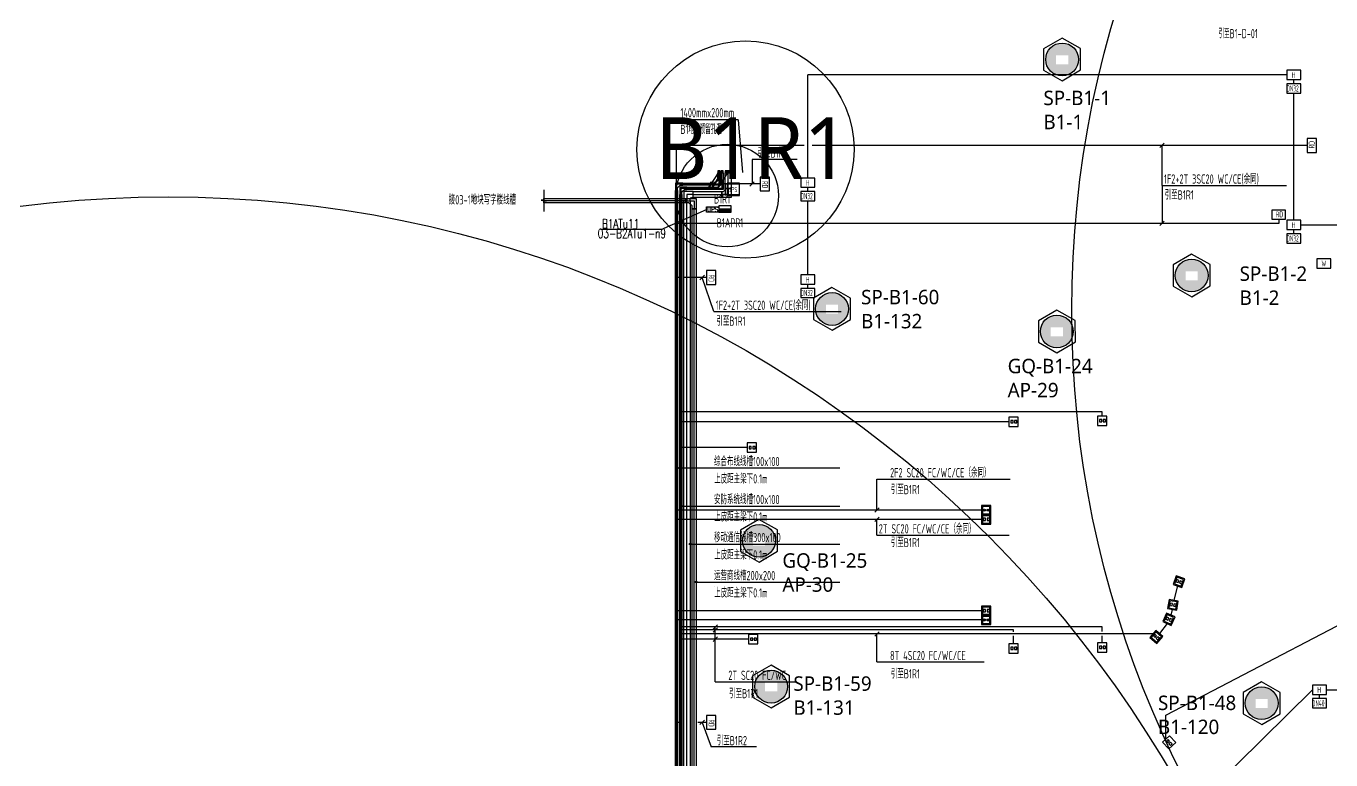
# Model space of a CAD drawing. Extents: x 0 to 3879896, y -114000 to 391286.
# Drawn here: x 1899607 to 1962917, y 270816 to 306426 of the extents above; entities that cross this region are included whole.
import ezdxf
from ezdxf.enums import TextEntityAlignment as Align

# ---------------------------------------------------------------- set-up
doc = ezdxf.new("R2010")
doc.units = 0
doc.header["$LTSCALE"] = 1000
doc.header["$MEASUREMENT"] = 0
doc.layers.get('0').update_dxf_attribs({"linetype": 'CONTINUOUS'})
for name, color, linetype in [('AE-EL-TXT', 3, 'CONTINUOUS'), ('AP', 7, 'CONTINUOUS'), ('A无产权', 5, 'CONTINUOUS'), ('CABLETRAY_DOTE', 5, 'CONTINUOUS'), ('CABLETRAY_WEAK', 6, 'CONTINUOUS'), ('e-LDZ2', 4, 'CONTINUOUS'), ('E-P-NL', 6, 'CONTINUOUS'), ('e-XDD', 7, 'CONTINUOUS'), ('T-BAS', 11, '485_LINE'), ('T-BSA TEXT', 7, '485_LINE'), ('T-C-CHANNELS', 30, 'CONTINUOUS'), ('T-I-CHANNELS', 2, 'CONTINUOUS'), ('T-METER DATA', 150, 'C_LINE'), ('T-R-INTEGRATE', 1, 'CONTINUOUS'), ('T-SYSTEM BLOCK', 4, 'CONTINUOUS'), ('T-TEXT', 7, 'CONTINUOUS'), ('T-TEXT-RD', 3, 'CONTINUOUS'), ('T-TL', 2, 'CONTINUOUS'), ('T-结构提条件', 252, 'CONTINUOUS'), ('T-铁塔', 3, 'CONTINUOUS'), ('WALL', 2, 'CONTINUOUS'), ('WIRE-通讯', 4, 'CONTINUOUS')]:
    doc.layers.add(name, color=color, linetype=linetype)
doc.styles.add('_TCH_DIM', font='SIMPLEX', dxfattribs={"bigfont": 'GBCBIG'})
doc.styles.add('_TEL_DIM', font='SIMPLEX', dxfattribs={"width": 0.8, "height": 3.5, "bigfont": 'HZTXT'})
doc.styles.add('GBSTYLE', font='gbxwxt.shx', dxfattribs={"width": 0.6, "bigfont": 'gbhzfs.shx'})
doc.styles.add('HZTXT1', font='txtd.shx', dxfattribs={"width": 0.7, "bigfont": 'hztxt.shx'})
doc.styles.get("Standard").update_dxf_attribs({"font": 'GBENOR', "bigfont": 'GBCBIG'})
doc.linetypes.add('485_LINE', pattern='A,25.7,-3.58,["485",Standard,S=2.54,R=0,X=-3.2,Y=-1.27],-3.85', length=33.13)
doc.linetypes.add('C_LINE', pattern='A,25.7,-2.08,["C",Standard,S=2.54,R=0,X=-0.54,Y=-1.27],-2.35', length=30.13)

# ---------------------------------------------------------------- blocks, each defined once
blk = doc.blocks.new('空调抄费表')
at = {"layer": 'T-SYSTEM BLOCK'}
blk.add_lwpolyline([(-338, 0), (338, 0), (338, 450), (-338, 450)], close=True, dxfattribs=at)
at = {"layer": 'T-TEXT', "style": 'GBSTYLE', "width": 0.7}
blk.add_text('H', height=281, dxfattribs=at).set_placement((-106, 76))
blk = doc.blocks.new('$C30311172003108')
at = {"layer": 'T-SYSTEM BLOCK'}
blk.add_lwpolyline([(-0.9, 0), (0.9, 0), (0.9, 1.2), (-0.9, 1.2)], close=True, dxfattribs=at)
at = {"style": 'GBSTYLE', "width": 0.8, "flags": 9}
blk.add_attdef('A', (0, 0), '', height=0.00003, dxfattribs=at)
at = {"layer": 'T-TEXT', "color": 7, "style": 'GBSTYLE', "width": 0.7}
blk.add_text('RD', height=0.75, dxfattribs=at).set_placement((-0.38, 0.26))
blk = doc.blocks.new('T-D2T')
at = {"layer": 'T-SYSTEM BLOCK'}
for points in [[(0, 0), (450, 0), (450, 450), (0, 450)], [(50, 50), (400, 50), (400, 400), (50, 400)], [(87, 169), (199, 169), (199, 281), (87, 281)], [(271, 169), (383, 169), (383, 281), (271, 281)]]:
    blk.add_lwpolyline(points, close=True, dxfattribs=at)
blk = doc.blocks.new('GX')
at = {"layer": 'T-R-INTEGRATE'}
h = blk.add_hatch(color=256, dxfattribs=at)
edge = h.paths.add_edge_path()
edge.add_arc((137, 0), 50, 0, 360)
h = blk.add_hatch(color=256, dxfattribs=at)
edge = h.paths.add_edge_path()
edge.add_arc((312, 0), 50, 0, 360)
for p, q in [((400, 175), (50, 175)), ((50, 175), (50, -175)), ((400, -175), (400, 175)), ((50, -175), (400, -175))]:
    blk.add_line(p, q, dxfattribs=at)
blk.add_lwpolyline([(0, -225), (450, -225), (450, 225), (0, 225)], close=True, dxfattribs=at)
for centre in [(137, 0), (312, 0)]:
    blk.add_circle(centre, 50, dxfattribs=at)
blk = doc.blocks.new('DS2')
at = {"layer": 'T-SYSTEM BLOCK'}
for points in [[(-225, -450), (225, -450), (225, 0), (-225, 0)], [(-138, -281), (-26, -281), (-26, -169), (-138, -169)], [(46, -281), (158, -281), (158, -169), (46, -169)]]:
    blk.add_lwpolyline(points, close=True, dxfattribs=at)
blk = doc.blocks.new('抄表水表')
at = {"layer": 'T-SYSTEM BLOCK'}
blk.add_lwpolyline([(-338, 0), (338, 0), (338, 450), (-338, 450)], close=True, dxfattribs=at)
at = {"layer": 'T-TEXT', "style": 'GBSTYLE', "width": 0.7}
blk.add_text('W', height=281, dxfattribs=at).set_placement((-113, 83))
blk = doc.blocks.new('A$C78191958')
at = {"layer": 'T-METER DATA'}
blk.add_blockref('抄表水表', (-21785, 28556, 0), dxfattribs=at)
blk = doc.blocks.new('$C30801101522724')
at = {"layer": 'T-SYSTEM BLOCK'}
blk.add_hatch(color=256, dxfattribs=at).paths.add_polyline_path([(0, 0), (0, -0.3), (1.2, -0.3), (1.2, 0)])
blk.add_line((0, 0), (1.2, 0), dxfattribs=at)
blk.add_lwpolyline([(0, -0.3), (1.2, -0.3), (1.2, 0.3), (0, 0.3)], close=True, dxfattribs=at)
at = {"style": '_TEL_DIM', "width": 0.8, "flags": 9}
blk.add_attdef('A', (0, 0), '', height=0.007, rotation=0.01, dxfattribs=at)
blk = doc.blocks.new('UPS1111111')
at = {"layer": 'e-LDZ2'}
blk.add_lwpolyline([(1572091, 301016), (1572991, 301016), (1572991, 300641), (1572091, 300641), (1572091, 301016)], dxfattribs=at)
at = {"layer": 'e-XDD', "style": 'HZTXT1', "width": 0.7}
blk.add_text('UPS', height=350, dxfattribs=at).set_placement((1572541, 300659), align=Align.CENTER)
blk = doc.blocks.new('UPS')
at = {"layer": 'T-SYSTEM BLOCK'}
blk.add_lwpolyline([(-350, -500), (350, -500), (350, 0), (-350, 0)], close=True, dxfattribs=at)
at = {"layer": 'T-TEXT', "style": 'GBSTYLE', "width": 0.7}
blk.add_text('UPS', height=250, dxfattribs=at).set_placement((-215, -384))

msp = doc.modelspace()

# ---------------------------------------------------------------- hatches: boundary and pattern name
at = {"layer": 'T-SYSTEM BLOCK'}
h = msp.add_hatch(color=256, dxfattribs=at)
edge = h.paths.add_edge_path()
edge.add_arc((1933221.4, 299351.4), 52.5, 0, 360)
h.paths.add_polyline_path([(1932838.8, 298862.8), (1932706.3, 298557.5), (1932931.2, 298802.9)])
h = msp.add_hatch(color=256, dxfattribs=at)
edge = h.paths.add_edge_path()
edge.add_arc((1933221.4, 299351.4), 52.5, 0, 360)
h.paths.add_polyline_path([(1932838.8, 298862.8), (1932706.3, 298557.5), (1932931.2, 298802.9)])
h = msp.add_hatch(color=256, dxfattribs=at)
edge = h.paths.add_edge_path()
edge.add_arc((1933371.4, 299351.4), 52.5, 0, 360)
h.paths.add_polyline_path([(1932988.8, 298862.8), (1932856.3, 298557.5), (1933081.2, 298802.9)])
h = msp.add_hatch(color=256, dxfattribs=at)
edge = h.paths.add_edge_path()
edge.add_arc((1933371.4, 299351.4), 52.5, 0, 360)
h.paths.add_polyline_path([(1932988.8, 298862.8), (1932856.3, 298557.5), (1933081.2, 298802.9)])
h = msp.add_hatch(color=256, dxfattribs=at)
edge = h.paths.add_edge_path()
edge.add_arc((1933671.5, 299351.4), 52.5, 0, 360)
h.paths.add_polyline_path([(1933288.8, 298862.8), (1933156.3, 298557.5), (1933381.2, 298802.9)])
h = msp.add_hatch(color=256, dxfattribs=at)
edge = h.paths.add_edge_path()
edge.add_arc((1933671.5, 299351.4), 52.5, 0, 360)
h.paths.add_polyline_path([(1933288.8, 298862.8), (1933156.3, 298557.5), (1933381.2, 298802.9)])
at = {"layer": 'T-TEXT', "linetype": 'ByBlock'}
h = msp.add_hatch(color=256, dxfattribs=at)
edge = h.paths.add_edge_path()
edge.add_arc((1931221.4, 284981.6), 37.5, 0, 360)
h = msp.add_hatch(color=256, dxfattribs=at)
edge = h.paths.add_edge_path()
edge.add_arc((1931421.4, 283137), 37.5, 0, 360)
h = msp.add_hatch(color=256, dxfattribs=at)
edge = h.paths.add_edge_path()
edge.add_arc((1931821.4, 281292.4), 37.5, 0, 360)
h = msp.add_hatch(color=256, dxfattribs=at)
edge = h.paths.add_edge_path()
edge.add_arc((1932121.4, 279447.8), 37.5, 0, 360)
at = {"layer": 'WALL', "linetype": 'ByBlock'}
h = msp.add_hatch(dxfattribs=at)
h.set_pattern_fill('ESCHER', color=3)
h.set_pattern_definition([(60, (-927373.088, -2096958.77), (-30.47999999, -7e-09), [27.94, -2.54]), (180, (-927373.088, -2096958.77), (15.24, -26.3964543), [27.94, -2.54]), (300, (-927373.088, -2096958.77), (30.47999999, -7e-09), [27.94, -2.54]), (60, (-927370.548, -2096958.77), (-30.47999999, -7e-09), [5.08, -25.4]), (300, (-927370.548, -2096958.77), (30.47999999, -7e-09), [5.08, -25.4]), (60, (-927374.358, -2096956.57), (-30.47999999, -7e-09), [5.08, -25.4]), (180, (-927374.358, -2096956.57), (15.24, -26.3964543), [5.08, -25.4]), (300, (-927374.358, -2096960.97), (30.47999999, -7e-09), [5.08, -25.4]), (180, (-927374.358, -2096960.97), (15.24, -26.3964543), [5.08, -25.4]), (60, (-927383.248, -2096958.77), (-30.47999999, -7e-09), [5.08, -25.4]), (300, (-927383.248, -2096958.77), (30.47999999, -7e-09), [5.08, -25.4]), (60, (-927368.008, -2096967.57), (-30.47999999, -7e-09), [5.08, -25.4]), (180, (-927368.008, -2096967.57), (15.24, -26.3964543), [5.08, -25.4]), (300, (-927368.008, -2096949.972), (30.47999999, -7e-09), [5.08, -25.4]), (180, (-927368.008, -2096949.972), (15.24, -26.3964543), [5.08, -25.4]), (0, (-927368.008, -2096954.37), (-15.24, 26.3964543), [17.78, -12.7]), (0, (-927368.008, -2096963.17), (-15.24, 26.3964543), [17.78, -12.7]), (120, (-927371.818, -2096952.17), (-30.47999999, 7e-09), [17.78, -12.7]), (120, (-927379.438, -2096956.57), (-30.47999999, 7e-09), [17.78, -12.7]), (240, (-927379.438, -2096960.97), (15.23999999, -26.3964543), [17.78, -12.7]), (240, (-927371.818, -2096965.37), (15.23999999, -26.3964543), [17.78, -12.7])])
h.paths.add_polyline_path([(1949078.7, 304807.4, 1), (1950670.6, 304807.4, 1)])
h.paths.add_polyline_path([(1950169.1, 305012.3), (1950169.1, 304577.8), (1949581, 304577.8), (1949581, 305012.3)], flags=16)
h = msp.add_hatch(dxfattribs=at)
h.set_pattern_fill('ESCHER', color=3)
h.set_pattern_definition([(60, (-921085.926, -2107441.884), (-30.47999999, -7e-09), [27.94, -2.54]), (180, (-921085.926, -2107441.884), (15.24, -26.3964543), [27.94, -2.54]), (300, (-921085.926, -2107441.884), (30.47999999, -7e-09), [27.94, -2.54]), (60, (-921083.386, -2107441.884), (-30.47999999, -7e-09), [5.08, -25.4]), (300, (-921083.386, -2107441.884), (30.47999999, -7e-09), [5.08, -25.4]), (60, (-921087.196, -2107439.685), (-30.47999999, -7e-09), [5.08, -25.4]), (180, (-921087.196, -2107439.685), (15.24, -26.3964543), [5.08, -25.4]), (300, (-921087.196, -2107444.084), (30.47999999, -7e-09), [5.08, -25.4]), (180, (-921087.196, -2107444.084), (15.24, -26.3964543), [5.08, -25.4]), (60, (-921096.086, -2107441.884), (-30.47999999, -7e-09), [5.08, -25.4]), (300, (-921096.086, -2107441.884), (30.47999999, -7e-09), [5.08, -25.4]), (60, (-921080.846, -2107450.683), (-30.47999999, -7e-09), [5.08, -25.4]), (180, (-921080.846, -2107450.683), (15.24, -26.3964543), [5.08, -25.4]), (300, (-921080.846, -2107433.086), (30.47999999, -7e-09), [5.08, -25.4]), (180, (-921080.846, -2107433.086), (15.24, -26.3964543), [5.08, -25.4]), (0, (-921080.846, -2107437.485), (-15.24, 26.3964543), [17.78, -12.7]), (0, (-921080.846, -2107446.284), (-15.24, 26.3964543), [17.78, -12.7]), (120, (-921084.656, -2107435.285), (-30.47999999, 7e-09), [17.78, -12.7]), (120, (-921092.276, -2107439.685), (-30.47999999, 7e-09), [17.78, -12.7]), (240, (-921092.276, -2107444.084), (15.23999999, -26.3964543), [17.78, -12.7]), (240, (-921084.656, -2107448.484), (15.23999999, -26.3964543), [17.78, -12.7])])
h.paths.add_polyline_path([(1955365.9, 294324.2, 1), (1956957.8, 294324.2, 1)])
h.paths.add_polyline_path([(1956456.2, 294529.2), (1956456.2, 294094.7), (1955868.2, 294094.7), (1955868.2, 294529.2)], flags=16)
h = msp.add_hatch(dxfattribs=at)
h.set_pattern_fill('ESCHER', color=3)
h.set_pattern_definition([(60, (-938535.02, -2109066.785), (-30.47999999, -7e-09), [27.94, -2.54]), (180, (-938535.02, -2109066.785), (15.24, -26.3964543), [27.94, -2.54]), (300, (-938535.02, -2109066.785), (30.47999999, -7e-09), [27.94, -2.54]), (60, (-938532.48, -2109066.785), (-30.47999999, -7e-09), [5.08, -25.4]), (300, (-938532.48, -2109066.785), (30.47999999, -7e-09), [5.08, -25.4]), (60, (-938536.29, -2109064.585), (-30.47999999, -7e-09), [5.08, -25.4]), (180, (-938536.29, -2109064.585), (15.24, -26.3964543), [5.08, -25.4]), (300, (-938536.29, -2109068.984), (30.47999999, -7e-09), [5.08, -25.4]), (180, (-938536.29, -2109068.984), (15.24, -26.3964543), [5.08, -25.4]), (60, (-938545.18, -2109066.785), (-30.47999999, -7e-09), [5.08, -25.4]), (300, (-938545.18, -2109066.785), (30.47999999, -7e-09), [5.08, -25.4]), (60, (-938529.94, -2109075.584), (-30.47999999, -7e-09), [5.08, -25.4]), (180, (-938529.94, -2109075.584), (15.24, -26.3964543), [5.08, -25.4]), (300, (-938529.94, -2109057.986), (30.47999999, -7e-09), [5.08, -25.4]), (180, (-938529.94, -2109057.986), (15.24, -26.3964543), [5.08, -25.4]), (0, (-938529.94, -2109062.385), (-15.24, 26.3964543), [17.78, -12.7]), (0, (-938529.94, -2109071.184), (-15.24, 26.3964543), [17.78, -12.7]), (120, (-938533.75, -2109060.186), (-30.47999999, 7e-09), [17.78, -12.7]), (120, (-938541.37, -2109064.585), (-30.47999999, 7e-09), [17.78, -12.7]), (240, (-938541.37, -2109068.984), (15.23999999, -26.3964543), [17.78, -12.7]), (240, (-938533.75, -2109073.384), (15.23999999, -26.3964543), [17.78, -12.7])])
h.paths.add_polyline_path([(1937916.8, 292699.3, 1), (1939508.7, 292699.3, 1)])
h.paths.add_polyline_path([(1939007.1, 292904.3), (1939007.1, 292469.8), (1938419.1, 292469.8), (1938419.1, 292904.3)], flags=16)
h = msp.add_hatch(dxfattribs=at)
h.set_pattern_fill('ESCHER', color=3)
h.set_pattern_definition([(60, (-927627.8, -2110158.995), (-30.47999999, -7e-09), [27.94, -2.54]), (180, (-927627.8, -2110158.995), (15.24, -26.3964543), [27.94, -2.54]), (300, (-927627.8, -2110158.995), (30.47999999, -7e-09), [27.94, -2.54]), (60, (-927625.26, -2110158.995), (-30.47999999, -7e-09), [5.08, -25.4]), (300, (-927625.26, -2110158.995), (30.47999999, -7e-09), [5.08, -25.4]), (60, (-927629.07, -2110156.795), (-30.47999999, -7e-09), [5.08, -25.4]), (180, (-927629.07, -2110156.795), (15.24, -26.3964543), [5.08, -25.4]), (300, (-927629.07, -2110161.194), (30.47999999, -7e-09), [5.08, -25.4]), (180, (-927629.07, -2110161.194), (15.24, -26.3964543), [5.08, -25.4]), (60, (-927637.96, -2110158.995), (-30.47999999, -7e-09), [5.08, -25.4]), (300, (-927637.96, -2110158.995), (30.47999999, -7e-09), [5.08, -25.4]), (60, (-927622.72, -2110167.793), (-30.47999999, -7e-09), [5.08, -25.4]), (180, (-927622.72, -2110167.793), (15.24, -26.3964543), [5.08, -25.4]), (300, (-927622.72, -2110150.196), (30.47999999, -7e-09), [5.08, -25.4]), (180, (-927622.72, -2110150.196), (15.24, -26.3964543), [5.08, -25.4]), (0, (-927622.72, -2110154.595), (-15.24, 26.3964543), [17.78, -12.7]), (0, (-927622.72, -2110163.394), (-15.24, 26.3964543), [17.78, -12.7]), (120, (-927626.53, -2110152.395), (-30.47999999, 7e-09), [17.78, -12.7]), (120, (-927634.15, -2110156.795), (-30.47999999, 7e-09), [17.78, -12.7]), (240, (-927634.15, -2110161.194), (15.23999999, -26.3964543), [17.78, -12.7]), (240, (-927626.53, -2110165.594), (15.23999999, -26.3964543), [17.78, -12.7])])
h.paths.add_polyline_path([(1948824, 291607.1, 1), (1950415.9, 291607.1, 1)])
h.paths.add_polyline_path([(1949914.3, 291812.1), (1949914.3, 291377.6), (1949326.3, 291377.6), (1949326.3, 291812.1)], flags=16)
h = msp.add_hatch(dxfattribs=at)
h.set_pattern_fill('ESCHER', color=3)
h.set_pattern_definition([(60, (-942077.846, -2120317.178), (-30.47999999, -7e-09), [27.94, -2.54]), (180, (-942077.846, -2120317.178), (15.24, -26.3964543), [27.94, -2.54]), (300, (-942077.846, -2120317.178), (30.47999999, -7e-09), [27.94, -2.54]), (60, (-942075.306, -2120317.178), (-30.47999999, -7e-09), [5.08, -25.4]), (300, (-942075.306, -2120317.178), (30.47999999, -7e-09), [5.08, -25.4]), (60, (-942079.116, -2120314.98), (-30.47999999, -7e-09), [5.08, -25.4]), (180, (-942079.116, -2120314.98), (15.24, -26.3964543), [5.08, -25.4]), (300, (-942079.116, -2120319.378), (30.47999999, -7e-09), [5.08, -25.4]), (180, (-942079.116, -2120319.378), (15.24, -26.3964543), [5.08, -25.4]), (60, (-942088.006, -2120317.178), (-30.47999999, -7e-09), [5.08, -25.4]), (300, (-942088.006, -2120317.178), (30.47999999, -7e-09), [5.08, -25.4]), (60, (-942072.766, -2120325.977), (-30.47999999, -7e-09), [5.08, -25.4]), (180, (-942072.766, -2120325.977), (15.24, -26.3964543), [5.08, -25.4]), (300, (-942072.766, -2120308.38), (30.47999999, -7e-09), [5.08, -25.4]), (180, (-942072.766, -2120308.38), (15.24, -26.3964543), [5.08, -25.4]), (0, (-942072.766, -2120312.78), (-15.24, 26.3964543), [17.78, -12.7]), (0, (-942072.766, -2120321.578), (-15.24, 26.3964543), [17.78, -12.7]), (120, (-942076.576, -2120310.58), (-30.47999999, 7e-09), [17.78, -12.7]), (120, (-942084.196, -2120314.98), (-30.47999999, 7e-09), [17.78, -12.7]), (240, (-942084.196, -2120319.378), (15.23999999, -26.3964543), [17.78, -12.7]), (240, (-942076.576, -2120323.778), (15.23999999, -26.3964543), [17.78, -12.7])])
h.paths.add_polyline_path([(1934373.9, 281448.9, 1), (1935965.9, 281448.9, 1)])
h.paths.add_polyline_path([(1935464.3, 281653.9), (1935464.3, 281219.4), (1934876.3, 281219.4), (1934876.3, 281653.9)], flags=16)
h = msp.add_hatch(dxfattribs=at)
h.set_pattern_fill('ESCHER', color=3)
h.set_pattern_definition([(60, (-941492.175, -2127393.813), (-30.47999999, -7e-09), [27.94, -2.54]), (180, (-941492.175, -2127393.813), (15.24, -26.3964543), [27.94, -2.54]), (300, (-941492.175, -2127393.813), (30.47999999, -7e-09), [27.94, -2.54]), (60, (-941489.635, -2127393.813), (-30.47999999, -7e-09), [5.08, -25.4]), (300, (-941489.635, -2127393.813), (30.47999999, -7e-09), [5.08, -25.4]), (60, (-941493.445, -2127391.613), (-30.47999999, -7e-09), [5.08, -25.4]), (180, (-941493.445, -2127391.613), (15.24, -26.3964543), [5.08, -25.4]), (300, (-941493.445, -2127396.013), (30.47999999, -7e-09), [5.08, -25.4]), (180, (-941493.445, -2127396.013), (15.24, -26.3964543), [5.08, -25.4]), (60, (-941502.335, -2127393.813), (-30.47999999, -7e-09), [5.08, -25.4]), (300, (-941502.335, -2127393.813), (30.47999999, -7e-09), [5.08, -25.4]), (60, (-941487.095, -2127402.612), (-30.47999999, -7e-09), [5.08, -25.4]), (180, (-941487.095, -2127402.612), (15.24, -26.3964543), [5.08, -25.4]), (300, (-941487.095, -2127385.014), (30.47999999, -7e-09), [5.08, -25.4]), (180, (-941487.095, -2127385.014), (15.24, -26.3964543), [5.08, -25.4]), (0, (-941487.095, -2127389.414), (-15.24, 26.3964543), [17.78, -12.7]), (0, (-941487.095, -2127398.213), (-15.24, 26.3964543), [17.78, -12.7]), (120, (-941490.905, -2127387.214), (-30.47999999, 7e-09), [17.78, -12.7]), (120, (-941498.525, -2127391.613), (-30.47999999, 7e-09), [17.78, -12.7]), (240, (-941498.525, -2127396.013), (15.23999999, -26.3964543), [17.78, -12.7]), (240, (-941490.905, -2127400.412), (15.23999999, -26.3964543), [17.78, -12.7])])
h.paths.add_polyline_path([(1934959.6, 274372.3, 1), (1936551.5, 274372.3, 1)])
h.paths.add_polyline_path([(1936050, 274577.3), (1936050, 274142.8), (1935461.9, 274142.8), (1935461.9, 274577.3)], flags=16)
h = msp.add_hatch(dxfattribs=at)
h.set_pattern_fill('ESCHER', color=3)
h.set_pattern_definition([(60, (-917691.834, -2128198.81), (-30.47999999, -7e-09), [27.94, -2.54]), (180, (-917691.834, -2128198.81), (15.24, -26.3964543), [27.94, -2.54]), (300, (-917691.834, -2128198.81), (30.47999999, -7e-09), [27.94, -2.54]), (60, (-917689.294, -2128198.81), (-30.47999999, -7e-09), [5.08, -25.4]), (300, (-917689.294, -2128198.81), (30.47999999, -7e-09), [5.08, -25.4]), (60, (-917693.104, -2128196.61), (-30.47999999, -7e-09), [5.08, -25.4]), (180, (-917693.104, -2128196.61), (15.24, -26.3964543), [5.08, -25.4]), (300, (-917693.104, -2128201.01), (30.47999999, -7e-09), [5.08, -25.4]), (180, (-917693.104, -2128201.01), (15.24, -26.3964543), [5.08, -25.4]), (60, (-917701.994, -2128198.81), (-30.47999999, -7e-09), [5.08, -25.4]), (300, (-917701.994, -2128198.81), (30.47999999, -7e-09), [5.08, -25.4]), (60, (-917686.754, -2128207.608), (-30.47999999, -7e-09), [5.08, -25.4]), (180, (-917686.754, -2128207.608), (15.24, -26.3964543), [5.08, -25.4]), (300, (-917686.754, -2128190.01), (30.47999999, -7e-09), [5.08, -25.4]), (180, (-917686.754, -2128190.01), (15.24, -26.3964543), [5.08, -25.4]), (0, (-917686.754, -2128194.41), (-15.24, 26.3964543), [17.78, -12.7]), (0, (-917686.754, -2128203.21), (-15.24, 26.3964543), [17.78, -12.7]), (120, (-917690.564, -2128192.21), (-30.47999999, 7e-09), [17.78, -12.7]), (120, (-917698.184, -2128196.61), (-30.47999999, 7e-09), [17.78, -12.7]), (240, (-917698.184, -2128201.01), (15.23999999, -26.3964543), [17.78, -12.7]), (240, (-917690.564, -2128205.408), (15.23999999, -26.3964543), [17.78, -12.7])])
h.paths.add_polyline_path([(1958759.9, 273567.3, 1), (1960351.9, 273567.3, 1)])
h.paths.add_polyline_path([(1959850.3, 273772.3), (1959850.3, 273337.8), (1959262.3, 273337.8), (1959262.3, 273772.3)], flags=16)

# ---------------------------------------------------------------- linework, layer by layer
at = {"color": 8, "elevation": 0}
msp.add_lwpolyline([(1933022.1, 279214.1), (1933022.1, 279214.1)], dxfattribs=at)
at = {"layer": 'AE-EL-TXT'}
for q in [(1932621.4, 297525.5, 0), (1927479, 296561.7)]:
    msp.add_line((1930421.6, 296561.5, 0), q, dxfattribs=at)
at = {"layer": 'CABLETRAY_DOTE'}
for p, q in [((1933221.4, 299051.4, 0), (1933221.4, 299301.4, 0)), ((1933221.4, 299051.4, 0), (1933221.4, 298751.4, 0)), ((1933371.4, 298851.4, 0), (1933371.4, 299301.4, 0)), ((1933371.4, 298851.4, 0), (1933371.4, 298551.4, 0)), ((1931471.4, 298751.4, 0), (1931171.4, 298751.4, 0)), ((1931171.4, 298751.4, 0), (1931171.4, 298451.4, 0)), ((1931171.4, 253200.5, 0), (1931171.4, 298451.4, 0)), ((1931671.4, 298551.4, 0), (1931371.4, 298551.4, 0)), ((1931371.4, 298551.4, 0), (1931371.4, 298251.4, 0)), ((1931371.4, 252750.5, 0), (1931371.4, 298251.4, 0)), ((1931471.4, 298751.4, 0), (1932921.4, 298751.4, 0)), ((1931671.4, 298551.4, 0), (1933071.4, 298551.4, 0)), ((1933221.4, 298751.4, 0), (1932921.4, 298751.4, 0)), ((1933371.4, 298551.4, 0), (1933071.4, 298551.4, 0)), ((1931621.4, 297951.4, 0), (1924721.2, 297951.4, 0)), ((1931621.4, 297951.4, 0), (1932021.4, 297951.4, 0)), ((1932021.4, 297951.4, 0), (1932021.4, 297551.4, 0)), ((1932021.4, 251850.5, 0), (1932021.4, 297551.4, 0))]:
    msp.add_line(p, q, dxfattribs=at)
at = {"layer": 'CABLETRAY_DOTE', "linetype": 'ByBlock'}
for p, q in [((1933671.5, 298551.4, 0), (1933671.5, 299301.4, 0)), ((1931971.4, 298251.4, 0), (1931671.4, 298251.4, 0)), ((1931671.4, 298251.4, 0), (1931671.4, 297951.4, 0)), ((1931971.4, 298251.4, 0), (1933371.5, 298251.4, 0)), ((1933671.5, 298251.4, 0), (1933371.5, 298251.4, 0)), ((1933671.5, 298551.4, 0), (1933671.5, 298251.4, 0)), ((1931671.4, 252400.5, 0), (1931671.4, 297951.4, 0))]:
    msp.add_line(p, q, dxfattribs=at)
at = {"layer": 'CABLETRAY_WEAK'}
for p, q in [((1933421.4, 299401.4, 0), (1933321.4, 299301.4, 0)), ((1933321.4, 299401.4, 0), (1933421.4, 299301.4, 0)), ((1933321.4, 299301.4, 0), (1933421.4, 299301.4, 0)), ((1933321.4, 298851.4, 0), (1933321.4, 299301.4, 0)), ((1933421.4, 298851.4, 0), (1933321.4, 298851.4, 0)), ((1933321.4, 298726.4, 0), (1933321.4, 298851.4, 0)), ((1933321.4, 298851.4, 0), (1933421.4, 298851.4, 0)), ((1933421.4, 299301.4, 0), (1933421.4, 298851.4, 0)), ((1933421.4, 298851.4, 0), (1933421.4, 298501.4, 0)), ((1931671.4, 298601.4, 0), (1931321.4, 298601.4, 0)), ((1931321.4, 298601.4, 0), (1931321.4, 298251.4, 0)), ((1931321.4, 298251.4, 0), (1931421.4, 298251.4, 0)), ((1931321.4, 252750.5, 0), (1931321.4, 298251.4, 0)), ((1931321.4, 298251.4, 0), (1931421.4, 298251.4, 0)), ((1931421.4, 298376.4, 0), (1931546.4, 298501.4, 0)), ((1931421.4, 298251.4, 0), (1931421.4, 298376.4, 0)), ((1931421.4, 298251.4, 0), (1931421.4, 252750.5, 0)), ((1931546.4, 298501.4, 0), (1931671.4, 298501.4, 0)), ((1931671.4, 298501.4, 0), (1931671.4, 298601.4, 0)), ((1931671.4, 298601.4, 0), (1933071.4, 298601.4, 0)), ((1931671.4, 298501.4, 0), (1931671.4, 298601.4, 0)), ((1933071.4, 298501.4, 0), (1931671.4, 298501.4, 0)), ((1933071.4, 298601.4, 0), (1933071.4, 298501.4, 0)), ((1933071.4, 298501.4, 0), (1933071.4, 298601.4, 0)), ((1933071.4, 298601.4, 0), (1933196.4, 298601.4, 0)), ((1933421.4, 298501.4, 0), (1933071.4, 298501.4, 0)), ((1933196.4, 298601.4, 0), (1933321.4, 298726.4, 0))]:
    msp.add_line(p, q, dxfattribs=at)
at = {"layer": 'CABLETRAY_WEAK', "elevation": 0}
msp.add_lwpolyline([(1933321.4, 299301.4), (1933421.4, 299301.4), (1933421.4, 299401.4), (1933321.4, 299401.4)], close=True, dxfattribs=at)
at = {"layer": 'T-BAS', "color": 3}
msp.add_circle((1934513.6, 300439.5), 5268.3, dxfattribs=at)
at = {"layer": 'T-BSA TEXT', "linetype": 'ByBlock'}
for p, q in [((1954615.6, 300530.7), (1954827.8, 300742.8)), ((1954721.7, 298694), (1954721.7, 300636.8)), ((1937016.7, 299958.1), (1934828.3, 299958.1)), ((1934828.3, 299958.1), (1934828.3, 298763.9)), ((1934723.7, 298657.8), (1934935.8, 298869.9)), ((1954721.7, 298694), (1960769.9, 298694)), ((1954721.7, 298694), (1954721.7, 296850.5, 0)), ((1954615.6, 296744.4, 0), (1954827.8, 296956.5, 0)), ((1932304.8, 294119.9), (1932516.9, 294332.1)), ((1932970, 292569.5), (1932410.8, 294226)), ((1932970, 292569.5), (1939152.7, 292569.5)), ((1940889.9, 284442.9, 0), (1947361.5, 284442.9, 0)), ((1940889.9, 282936.1), (1940889.9, 284442.9, 0)), ((1940783.9, 282830), (1940996, 283042.1)), ((1940783.9, 282380.8, 0), (1940996, 282592.9, 0)), ((1940889.9, 281717.8, 0), (1940889.9, 282486.9, 0)), ((1940889.9, 281717.8, 0), (1947300.3, 281717.8, 0)), ((1932936.4, 277163.9, 0), (1933148.5, 277376.1, 0)), ((1932936.4, 277020.8, 0), (1933148.5, 277233, 0)), ((1932936.4, 276569.4, 0), (1933148.5, 276781.5, 0)), ((1933042.5, 274611.1, 0), (1933042.5, 277270, 0)), ((1940783.9, 276822.4, 0), (1940996, 277034.5, 0)), ((1940889.9, 275570.5, 0), (1940889.9, 276928.4, 0)), ((1940889.9, 275570.5, 0), (1946101.1, 275570.5, 0)), ((1933042.5, 274611.1, 0), (1936969.9, 274611.1, 0)), ((1932304.8, 272532.9), (1932516.9, 272745)), ((1932410.8, 272638.9), (1932854.2, 271446.2, 0)), ((1935042.6, 271446.2, 0), (1932854.2, 271446.2, 0))]:
    msp.add_line(p, q, dxfattribs=at)
at = {"layer": 'T-C-CHANNELS'}
for p, q in [((1924721.2, 297851.4, 0), (1924721.2, 298051.4, 0)), ((1924721.2, 298051.4, 0), (1931621.4, 298051.4, 0)), ((1931621.4, 297851.4, 0), (1924721.2, 297851.4, 0)), ((1931621.4, 298051.4, 0), (1931621.4, 297851.4, 0)), ((1931621.4, 298051.4, 0), (1932121.4, 298051.4, 0)), ((1931621.4, 297851.4, 0), (1931621.4, 298051.4, 0)), ((1931771.4, 297851.4, 0), (1931621.4, 297851.4, 0)), ((1931921.4, 297701.4, 0), (1931771.4, 297851.4, 0)), ((1931921.4, 297551.4, 0), (1931921.4, 297701.4, 0)), ((1932121.4, 298051.4, 0), (1932121.4, 297551.4, 0)), ((1931921.4, 297551.4, 0), (1932121.4, 297551.4, 0)), ((1931921.4, 251850.5, 0), (1931921.4, 297551.4, 0)), ((1932121.4, 297551.4, 0), (1931921.4, 297551.4, 0)), ((1932121.4, 297551.4, 0), (1932121.4, 251850.5, 0))]:
    msp.add_line(p, q, dxfattribs=at)
msp.add_lwpolyline([(1924721.6, 298473.1), (1924721.2, 297993.1), (1924603, 297972.3), (1924839.3, 297930.4), (1924721.1, 297909.7), (1924720.7, 297433.1)], dxfattribs=at)
msp.add_lwpolyline([(1924721.6, 298473.1), (1924721.2, 297993.1), (1924603, 297972.3), (1924839.3, 297930.4), (1924721.1, 297909.7), (1924720.7, 297433.1)], dxfattribs=at)
at = {"layer": 'T-I-CHANNELS'}
for p, q in [((1933046.4, 298801.4, 0), (1933171.4, 298926.4, 0)), ((1933271.4, 299401.4, 0), (1933171.4, 299301.4, 0)), ((1933171.4, 299401.4, 0), (1933271.4, 299301.4, 0)), ((1933171.4, 299301.4, 0), (1933271.4, 299301.4, 0)), ((1933171.4, 299051.4, 0), (1933171.4, 299301.4, 0)), ((1933271.4, 299051.4, 0), (1933171.4, 299051.4, 0)), ((1933171.4, 298926.4, 0), (1933171.4, 299051.4, 0)), ((1933171.4, 299051.4, 0), (1933271.4, 299051.4, 0)), ((1933271.4, 299301.4, 0), (1933271.4, 299051.4, 0)), ((1933271.4, 299051.4, 0), (1933271.4, 298701.4, 0)), ((1931471.4, 298801.4, 0), (1931121.4, 298801.4, 0)), ((1931121.4, 298801.4, 0), (1931121.4, 298451.4, 0)), ((1931121.4, 298451.4, 0), (1931221.4, 298451.4, 0)), ((1931121.4, 253200.5, 0), (1931121.4, 298451.4, 0)), ((1931121.4, 298451.4, 0), (1931221.4, 298451.4, 0)), ((1931221.4, 298576.4, 0), (1931346.4, 298701.4, 0)), ((1931221.4, 298451.4, 0), (1931221.4, 298576.4, 0)), ((1931221.4, 298451.4, 0), (1931221.4, 253200.5, 0)), ((1931346.4, 298701.4, 0), (1931471.4, 298701.4, 0)), ((1931471.4, 298701.4, 0), (1931471.4, 298801.4, 0)), ((1931471.4, 298801.4, 0), (1932921.4, 298801.4, 0)), ((1931471.4, 298701.4, 0), (1931471.4, 298801.4, 0)), ((1932921.4, 298701.4, 0), (1931471.4, 298701.4, 0)), ((1932921.4, 298801.4, 0), (1932921.4, 298701.4, 0)), ((1932921.4, 298701.4, 0), (1932921.4, 298801.4, 0)), ((1932921.4, 298801.4, 0), (1933046.4, 298801.4, 0)), ((1933271.4, 298701.4, 0), (1932921.4, 298701.4, 0))]:
    msp.add_line(p, q, dxfattribs=at)
at = {"layer": 'T-I-CHANNELS', "elevation": 0}
msp.add_lwpolyline([(1933171.4, 299301.4), (1933271.4, 299301.4), (1933271.4, 299401.4), (1933171.4, 299401.4)], close=True, dxfattribs=at)
msp.add_lwpolyline([(1933171.4, 299301.4), (1933271.4, 299301.4), (1933271.4, 299401.4), (1933171.4, 299401.4)], close=True, dxfattribs=at)
at = {"layer": 'T-METER DATA', "linetype": 'ByBlock'}
for p, q in [((1937540.2, 299053.9), (1937540.2, 304054.2)), ((1960782.6, 304054.2), (1937540.2, 304054.2)), ((1937540.2, 294353), (1937540.2, 297949.4)), ((1961457.6, 296775.7), (1967733.9, 296775.7)), ((1956911, 269185.9), (1962023.7, 274219.7)), ((1962698.7, 274219.7), (1984383.9, 274219.7))]:
    msp.add_line(p, q, dxfattribs=at)
at = {"layer": 'T-METER DATA'}
msp.add_line((1961120.1, 297000.7), (1961120.1, 303174.7), dxfattribs=at)
at = {"layer": 'T-METER DATA', "color": 1, "linetype": 'ByBlock'}
for centre, radius in [((1934380.6, 300106.3), 50000), ((2000340.4, 292621.3), 50000), ((1906500.7, 241804.8), 56335.3)]:
    msp.add_circle(centre, radius, dxfattribs=at)
at = {"layer": 'T-METER DATA', "linetype": 'ByBlock'}
msp.add_circle((1933621.9, 298200.5), 2488.2, dxfattribs=at)
at = {"layer": 'T-R-INTEGRATE', "linetype": 'ByBlock'}
for p, q in [((1931171.4, 298751.4, 0), (1931171.4, 300636.8, 0)), ((1937355.7, 300636.8), (1931171.4, 300636.8)), ((1961771.4, 300636.8), (1937745.8, 300636.8)), ((1935222.8, 298763.9), (1933271.4, 298763.9)), ((1960383.9, 297050.5, 0), (1960383.9, 296850.5, 0)), ((1960383.9, 296850.5, 0), (1931221.4, 296850.5, 0)), ((1931279.2, 294226), (1931221.4, 294226)), ((1932621.4, 294226), (1931492.3, 294226)), ((1931279.9, 272638.9, 0), (1931221.7, 272638.9, 0)), ((1932621.7, 272638.9), (1932200.9, 272638.9))]:
    msp.add_line(p, q, dxfattribs=at)
at = {"layer": 'T-R-INTEGRATE', "elevation": 0}
msp.add_lwpolyline([(1934221.9, 298200.5), (1934221.9, 298800.5), (1933621.9, 298800.5), (1933621.9, 298200.5)], close=True, dxfattribs=at)
for points in [[(1945965.2, 282936.1), (1931221.4, 282936.1)], [(1945965.2, 277607.4), (1931221.6, 277607.4)]]:
    msp.add_lwpolyline(points, dxfattribs=at)
at = {"layer": 'T-SYSTEM BLOCK'}
for p, q in [((1961120.1, 303624.7), (1961120.1, 303829.2)), ((1933221.4, 299351.4, 0), (1932706.3, 298557.5, 0)), ((1933221.4, 299351.4, 0), (1932706.3, 298557.5, 0)), ((1932838.8, 298862.8, 0), (1932706.3, 298557.5, 0)), ((1932838.8, 298862.8, 0), (1932706.3, 298557.5, 0)), ((1933371.4, 299351.4, 0), (1932856.3, 298557.5, 0)), ((1933371.4, 299351.4, 0), (1932856.3, 298557.5, 0)), ((1932988.8, 298862.8, 0), (1932856.3, 298557.5, 0)), ((1932988.8, 298862.8, 0), (1932856.3, 298557.5, 0)), ((1933671.5, 299351.4, 0), (1933156.3, 298557.5, 0)), ((1933671.5, 299351.4, 0), (1933156.3, 298557.5, 0)), ((1933288.8, 298862.8, 0), (1933156.3, 298557.5, 0)), ((1933288.8, 298862.8, 0), (1933156.3, 298557.5, 0)), ((1932931.2, 298802.9, 0), (1932706.3, 298557.5, 0)), ((1932931.2, 298802.9, 0), (1932706.3, 298557.5, 0)), ((1933081.2, 298802.9, 0), (1932856.3, 298557.5, 0)), ((1933081.2, 298802.9, 0), (1932856.3, 298557.5, 0)), ((1933381.2, 298802.9, 0), (1933156.3, 298557.5, 0)), ((1933381.2, 298802.9, 0), (1933156.3, 298557.5, 0)), ((1937540.2, 298399.4), (1937540.2, 298603.9)), ((1961120.1, 296346.2), (1961120.1, 296550.7)), ((1937540.2, 293698.5), (1937540.2, 293903)), ((1947296.4, 287225.5), (1931421.4, 287225.5, 0)), ((1934596.4, 285975.5), (1931421.4, 285975.5, 0)), ((1951821.4, 277270, 0), (1931421.4, 277270, 0)), ((1947521.4, 277126.9), (1931421.4, 277126.9, 0)), ((1934663.5, 276675.5), (1931421.4, 276675.5, 0)), ((1947521.4, 277038.4), (1947521.4, 277126.9)), ((1947521.4, 276450.5), (1947521.4, 276831.3)), ((1951821.4, 277050.7, 0), (1951821.4, 277270, 0)), ((1951821.4, 276500.5), (1951821.4, 276831.3, 0)), ((1962361.2, 273790.2), (1962361.2, 273994.7))]:
    msp.add_line(p, q, dxfattribs=at)
for points in [[(1960782.6, 303174.7), (1961457.6, 303174.7), (1961457.6, 303624.7), (1960782.6, 303624.7)], [(1937202.7, 297949.4), (1937877.7, 297949.4), (1937877.7, 298399.4), (1937202.7, 298399.4)], [(1960782.6, 295896.2), (1961457.6, 295896.2), (1961457.6, 296346.2), (1960782.6, 296346.2)], [(1962023.7, 273340.2), (1962698.7, 273340.2), (1962698.7, 273790.2), (1962023.7, 273790.2)]]:
    msp.add_lwpolyline(points, close=True, dxfattribs=at)
at = {"layer": 'T-SYSTEM BLOCK', "elevation": 0}
msp.add_lwpolyline([(1937202.7, 293248.5), (1937877.7, 293248.5), (1937877.7, 293698.5), (1937202.7, 293698.5)], close=True, dxfattribs=at)
for points in [[(1951821.4, 287500.5), (1951821.4, 287702.7), (1931421.4, 287702.7)], [(1954915.7, 271831.9), (1954915.7, 272990.6), (1963221.4, 277320)]]:
    msp.add_lwpolyline(points, dxfattribs=at)
at = {"layer": 'T-TEXT', "linetype": 'ByBlock'}
for p, q in [((1931221.4, 284981.6, 0), (1939091.1, 284981.6, 0)), ((1931421.4, 283137, 0), (1939091.1, 283137, 0)), ((1931821.4, 281292.4, 0), (1939091.1, 281292.4, 0)), ((1932121.4, 279447.8, 0), (1939091.1, 279447.8, 0))]:
    msp.add_line(p, q, dxfattribs=at)
for centre in [(1931221.4, 284981.6, 0), (1931421.4, 283137, 0), (1931821.4, 281292.4, 0), (1932121.4, 279447.8, 0)]:
    msp.add_circle(centre, 37.5, dxfattribs=at)
at = {"layer": 'T-TL', "linetype": 'ByBlock', "elevation": 0}
msp.add_lwpolyline([(1945965.2, 282486.9), (1931221.4, 282486.9)], dxfattribs=at)
at = {"layer": 'T-TL', "elevation": 0}
for points in [[(1955470.6, 279255.1), (1955287.8, 278560.2)], [(1945965.2, 278056.6), (1931221.4, 278056.6)], [(1955212.1, 278117.4), (1955147, 277846.5)], [(1954967.8, 277434.7), (1954592.5, 276947.9)], [(1954275.5, 276928.4), (1931421.4, 276928.4)]]:
    msp.add_lwpolyline(points, dxfattribs=at)
at = {"layer": 'T-结构提条件', "color": 7}
for q in [(1931326.4, 301884.4, 0), (1934361, 299328.9, 0)]:
    msp.add_line((1934150.3, 301884.4, 0), q, dxfattribs=at)
at = {"layer": 'T-铁塔', "linetype": 'ByBlock'}
for p, q in [((1933821.5, 299401.4, 0), (1933521.5, 299301.4, 0)), ((1933521.5, 299401.4, 0), (1933821.5, 299301.4, 0)), ((1933521.5, 299301.4, 0), (1933821.5, 299301.4, 0)), ((1933521.5, 298551.4, 0), (1933521.5, 299301.4, 0)), ((1933821.5, 299301.4, 0), (1933821.5, 298551.4, 0)), ((1931971.4, 298401.4, 0), (1931521.4, 298401.4, 0)), ((1931521.4, 298401.4, 0), (1931521.4, 297951.4, 0)), ((1931971.4, 298101.4, 0), (1931971.4, 298401.4, 0)), ((1931971.4, 298401.4, 0), (1933371.5, 298401.4, 0)), ((1931971.4, 298101.4, 0), (1931971.4, 298401.4, 0)), ((1933371.5, 298401.4, 0), (1933371.5, 298101.4, 0)), ((1933371.5, 298101.4, 0), (1933371.5, 298401.4, 0)), ((1933371.5, 298401.4, 0), (1933446.5, 298401.4, 0)), ((1933446.5, 298401.4, 0), (1933521.5, 298476.4, 0)), ((1933821.5, 298551.4, 0), (1933521.5, 298551.4, 0)), ((1933521.5, 298476.4, 0), (1933521.5, 298551.4, 0)), ((1933521.5, 298551.4, 0), (1933821.5, 298551.4, 0)), ((1933821.5, 298551.4, 0), (1933821.5, 298101.4, 0)), ((1931521.4, 297951.4, 0), (1931821.4, 297951.4, 0)), ((1931521.4, 252400.5, 0), (1931521.4, 297951.4, 0)), ((1931521.4, 297951.4, 0), (1931821.4, 297951.4, 0)), ((1931821.4, 298026.4, 0), (1931896.4, 298101.4, 0)), ((1931821.4, 297951.4, 0), (1931821.4, 298026.4, 0)), ((1931821.4, 297951.4, 0), (1931821.4, 252400.5, 0)), ((1931896.4, 298101.4, 0), (1931971.4, 298101.4, 0)), ((1933371.5, 298101.4, 0), (1931971.4, 298101.4, 0)), ((1933821.5, 298101.4, 0), (1933371.5, 298101.4, 0))]:
    msp.add_line(p, q, dxfattribs=at)
at = {"layer": 'T-铁塔', "linetype": 'ByBlock', "elevation": 0}
msp.add_lwpolyline([(1933521.5, 299301.4), (1933821.5, 299301.4), (1933821.5, 299401.4), (1933521.5, 299401.4)], close=True, dxfattribs=at)
msp.add_lwpolyline([(1933521.5, 299301.4), (1933821.5, 299301.4), (1933821.5, 299401.4), (1933521.5, 299401.4)], close=True, dxfattribs=at)
at = {"layer": 'WALL', "color": 3, "linetype": 'ByBlock'}
for points in [[(1950772.6, 304296.5), (1950770, 305332.1), (1949871.8, 305847.7), (1948976.2, 305327.6), (1948978.8, 304292), (1949877, 303776.4)], [(1957059.7, 293813.4), (1957057.1, 294849), (1956158.9, 295364.5), (1955263.4, 294844.5), (1955266, 293808.8), (1956164.2, 293293.3)], [(1939610.7, 292188.5), (1939608, 293224.1), (1938709.8, 293739.6), (1937814.3, 293219.6), (1937816.9, 292183.9), (1938715.1, 291668.4)], [(1950517.9, 291096.3), (1950515.2, 292131.9), (1949617.1, 292647.4), (1948721.5, 292127.3), (1948724.1, 291091.7), (1949622.3, 290576.2)], [(1936067.8, 280938.1), (1936065.2, 281973.7), (1935167, 282489.2), (1934271.5, 281969.2), (1934274.1, 280933.5), (1935172.3, 280418)], [(1936653.5, 273861.5), (1936650.9, 274897.1), (1935752.7, 275412.6), (1934857.1, 274892.5), (1934859.8, 273856.9), (1935757.9, 273341.4)], [(1960453.8, 273056.5), (1960451.2, 274092.1), (1959553, 274607.6), (1958657.5, 274087.5), (1958660.1, 273051.9), (1959558.3, 272536.4)]]:
    msp.add_lwpolyline(points, close=True, dxfattribs=at)
for centre in [(1949874.7, 304807.4), (1956161.8, 294324.2), (1938712.7, 292699.3), (1949619.9, 291607.1), (1935169.9, 281448.9), (1935755.6, 274372.3), (1959555.9, 273567.3)]:
    msp.add_circle(centre, 796, dxfattribs=at)

# ---------------------------------------------------------------- block references
at = {"layer": 'E-P-NL', "xscale": 0.6666666665114462, "yscale": 0.6666666665114462, "zscale": 0.6666666665114462}
msp.add_blockref('UPS1111111', (884561.1, 96973.1, 0), dxfattribs=at)
at = {"layer": 'T-METER DATA', "linetype": 'ByBlock'}
msp.add_blockref('A$C78191958', (1984356.9, 266130.4, 0), dxfattribs=at)
at = {"layer": 'T-METER DATA'}
for p in [(1961120.1, 303829.2), (1937540.2, 298603.9), (1961120.1, 296550.7), (1937540.2, 293903), (1962361.2, 273994.7)]:
    msp.add_blockref('空调抄费表', p, dxfattribs=at)
at = {"layer": 'T-R-INTEGRATE', "xscale": 0.9982000000309199, "yscale": 0.9982000000309199, "zscale": 0.9982000000309199}
for p in [(1945965.2, 282936.1), (1945965.2, 277607.4)]:
    msp.add_blockref('GX', p, dxfattribs=at)
at = {"layer": 'T-SYSTEM BLOCK'}
for name, p in [('UPS', (1933871.9, 298750.5)), ('DS2', (1947521.4, 287450.5)), ('DS2', (1951821.4, 287500.5)), ('DS2', (1934821.4, 286200.5)), ('DS2', (1934888.5, 276900.5)), ('DS2', (1947521.4, 276450.5)), ('DS2', (1951821.4, 276500.5))]:
    msp.add_blockref(name, p, dxfattribs=at)
at = {"layer": 'T-SYSTEM BLOCK', "xscale": 500, "yscale": 500, "zscale": 500}
msp.add_blockref('$C30801101522724', (1933221.4, 297550.5, 0), dxfattribs=at)
at = {"layer": 'T-SYSTEM BLOCK', "rotation": 312.8764743658086}
msp.add_blockref('DS2', (1955233.6, 271820.1), dxfattribs=at)
at = {"layer": 'T-TL', "linetype": 'ByBlock', "xscale": 0.9982000000309199, "yscale": 0.9982000000309199, "zscale": 0.9982000000309199}
for p in [(1945965.2, 282262.3), (1945965.2, 277832)]:
    msp.add_blockref('T-D2T', p, dxfattribs=at)
at = {"layer": 'T-TL', "linetype": 'ByBlock'}
for p, xscale, yscale, zscale, rotation in [((1955259.5, 279331.8, 0), 0.9982000000446223, 0.9982000000446223, 0.9982000000446223, 340.0351889565333), ((1954990.7, 278155.3, 0), 0.9982000000220208, 0.9982000000220208, 0.9982000000220208, 350.2978052036988), ((1954761.8, 277524.3, 0), 0.9982000000796682, 0.9982000000796682, 0.9982000000796682, 336.4818488662319), ((1954126.8, 276760.2, 0), 0.9982000000790083, 0.9982000000790083, 0.9982000000790083, 318.5206855253592)]:
    msp.add_blockref('T-D2T', p, dxfattribs=dict(at, xscale=xscale, yscale=yscale, zscale=zscale, rotation=rotation))
at = {"layer": 'WIRE-通讯', "xscale": 375, "yscale": 375, "zscale": 375}
for p, rotation in [((1962221.4, 300636.8), 90), ((1935222.8, 298763.9), 270), ((1932621.4, 294226), 270), ((1932621.7, 272638.9), 270)]:
    msp.add_blockref('$C30311172003108', p, dxfattribs=dict(at, rotation=rotation))
msp.add_blockref('$C30311172003108', (1960383.9, 297050.5, 0), dxfattribs=at)

# ---------------------------------------------------------------- texts
at = {"layer": 'AE-EL-TXT', "style": 'HZTXT1', "width": 0.7}
for s, p in [('B1ATu11', (1927547.7, 296613.1, 0)), ('03-B2ATu1-n9', (1927347.7, 296139.3, 0))]:
    msp.add_text(s, height=450, dxfattribs=at).set_placement(p)
at = {"layer": 'AP', "color": 3, "char_height": 700, "attachment_point": 1}
for s, width, insert in [('{\\fMicrosoft YaHei|b0|i0|c134|p34;SP-B1-1\\P\\C1;B1-1}', 3709.59, (1948969.6, 303290.9)), ('{\\fMicrosoft YaHei|b0|i0|c134|p34;SP-B1-2\\P\\C1;B1-2}', 3709.59, (1958488.2, 294763.9)), ('{\\fMicrosoft YaHei|b0|i0|c134|p34;SP-B1-60\\P\\C1;B1-132}', 3709.59, (1940121.1, 293625)), ('{\\fMicrosoft YaHei|b0|i0|c134|p34;GQ-B1-24\\P\\C1;AP-29}', 4166.283, (1947232.6, 290279.9)), ('{\\fMicrosoft YaHei|b0|i0|c134|p34;GQ-B1-25\\P\\C1;AP-30}', 4166.283, (1936303, 280842.8)), ('{\\fMicrosoft YaHei|b0|i0|c134|p34;SP-B1-59\\P\\C1;B1-131}', 3709.59, (1936836, 274871.3)), ('{\\fMicrosoft YaHei|b0|i0|c134|p34;SP-B1-48\\P\\C1;B1-120}', 3709.59, (1954527.7, 273935.1))]:
    msp.add_mtext_dynamic_manual_height_columns(s, width=width, gutter_width=12.5, heights=[0], dxfattribs=dict(at, insert=insert))
at = {"layer": 'A无产权', "color": 3, "insert": (1930132.8, 302003.3, 0), "char_height": 3000, "attachment_point": 1, "style": '_TCH_DIM'}
msp.add_mtext_dynamic_manual_height_columns('{\\fMicrosoft YaHei|b0|i0|c134|p34;B1R1}', width=5863.737, gutter_width=1750, heights=[0], dxfattribs=at)
at = {"layer": 'T-BSA TEXT', "linetype": 'ByBlock', "style": 'GBSTYLE'}
for s, width, p in [('引至B1-D-01', 0.6, (1957462.5, 305838, 0)), ('引至B1R1', 0.7, (1935095.7, 300039.7)), ('1F2+2T 3SC20 WC/CE(余同)', 0.7, (1954816.5, 298780)), ('引至B1R1', 0.7, (1954853.1, 298009.4)), ('1F2+2T 3SC20 WC/CE(余同)', 0.7, (1933064.8, 292655.5)), ('引至B1R1', 0.7, (1933101.5, 291884.9)), ('2F2 SC20 FC/WC/CE（余同）', 0.7, (1941527.7, 284528.9, 0)), ('引至B1R1', 0.7, (1941564.4, 283711, 0)), ('2T SC20 FC/WC/CE（余同）', 0.7, (1940977.9, 281803.8, 0)), ('引至B1R1', 0.7, (1941564.4, 281140, 0)), ('8T 4SC20 FC/WC/CE', 0.7, (1941527.7, 275656.5, 0)), ('2T SC20 FC/WC', 0.7, (1933680.3, 274697.1, 0)), ('引至B1R1', 0.7, (1941564.4, 274768.9, 0)), ('引至B1R1', 0.7, (1933716.9, 273809.4, 0)), ('引至B1R2', 0.7, (1933121.5, 271527.8, 0))]:
    msp.add_text(s, height=450, dxfattribs=dict(at, width=width)).set_placement(p)
at = {"layer": 'T-SYSTEM BLOCK', "color": 0, "style": 'GBSTYLE', "width": 0.6}
for s, p in [('DN32', (1960760.1, 303251)), ('DN32', (1937180.2, 298025.7)), ('DN32', (1960760.1, 295972.5)), ('DN32', (1937180.2, 293324.8)), ('DN40', (1962001.2, 273416.5))]:
    msp.add_text(s, height=300, dxfattribs=at).set_placement(p)
at = {"layer": 'T-TEXT', "linetype": 'ByBlock', "style": 'GBSTYLE', "width": 0.7}
for s, p in [('接03-1地块写字楼线槽', (1920112.7, 297769.8, 0)), ('综合布线线槽100x100', (1932986.2, 285070.9, 0)), ('上皮距主梁下0.1m', (1932994, 284230.3, 0)), ('安防系统线槽100x100', (1932986.2, 283226.3, 0)), ('上皮距主梁下0.1m', (1932994, 282385.7, 0)), ('移动通信线槽300x100', (1932986.2, 281381.7, 0)), ('上皮距主梁下0.1m', (1932994, 280541.1, 0)), ('运营商线槽200x200', (1932986.2, 279537.1, 0)), ('上皮距主梁下0.1m', (1932994, 278696.5, 0))]:
    msp.add_text(s, height=450, dxfattribs=at).set_placement(p)
at = {"layer": 'T-TEXT', "style": 'GBSTYLE', "width": 0.7}
msp.add_text('B1APR1', height=450, dxfattribs=at).set_placement((1933121.1, 296653.6))
at = {"layer": 'T-TEXT-RD', "style": 'GBSTYLE', "width": 0.7}
msp.add_text('B1R1', height=450, dxfattribs=at).set_placement((1932984.1, 297813.6, 0))
at = {"layer": 'T-结构提条件', "color": 7, "style": 'GBSTYLE', "width": 0.6}
for s, p in [('1400mmx200mm', (1931358, 301998, 0)), ('B1地板预留孔洞', (1931358, 301191.7, 0))]:
    msp.add_text(s, height=450, dxfattribs=at).set_placement(p)

doc.saveas('drawing.dxf')
